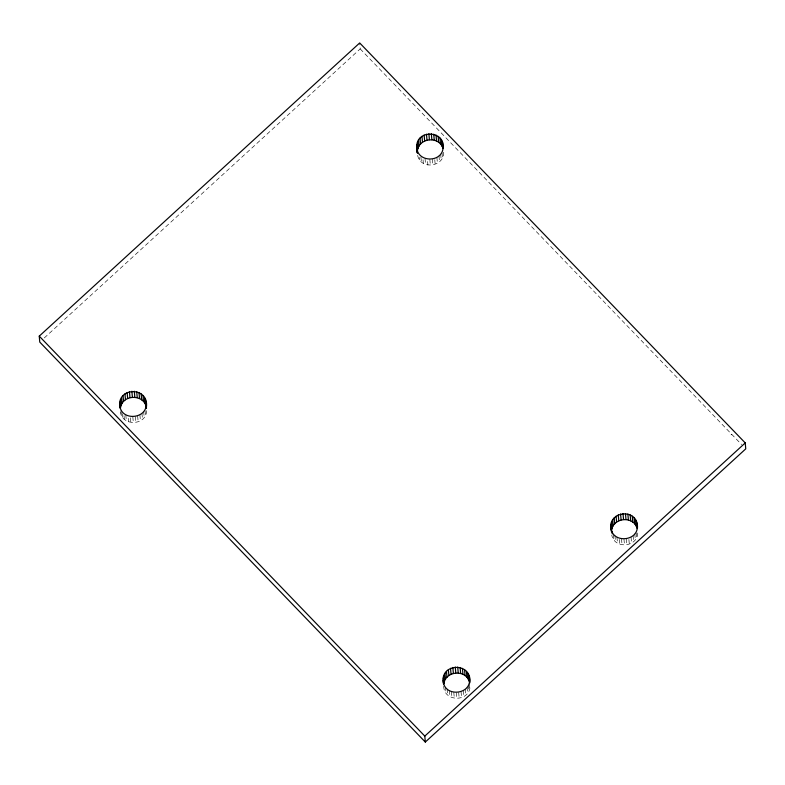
<?xml version="1.0" encoding="UTF-8"?>
<svg xmlns="http://www.w3.org/2000/svg" width="785" height="785" viewBox="0 0 785 785"><rect width="100%" height="100%" fill="white"/><g stroke="black" fill="none" stroke-linecap="round" stroke-linejoin="round"><path stroke-width="0.59" stroke-dasharray="3.92 2.94" d="M146.618 410.624C146.295 426.412 120.37 426.343 120.311 410.476M443.721 686.257C443.77 702.124 469.695 702.192 470.029 686.404M637.763 532.937C637.489 547.341 614.478 549.323 611.77 535.154M417.64 155.361C420.642 170.885 446.165 166.381 443.545 150.759M44.274 337.952L360.197 48.896L359.795 44.146M731.021 434.91L731.698 434.291M360.197 48.896L741.619 444.585M636.174 532.819L636.576 537.578M634.81 533.751L635.32 539.697M633.093 535.655L633.603 541.601M631.042 537.195L631.552 543.141M628.893 539.481L629.305 544.231M626.41 538.942L626.921 544.888M623.967 539.148L624.477 545.094M621.534 538.912L622.044 544.859M619.267 539.423L619.679 544.182M616.951 537.126L617.461 543.073M614.949 535.576L615.45 541.522M613.36 534.84L613.772 539.599M442.043 153.026L442.455 157.785M440.679 153.958L441.19 159.905M438.972 155.852L439.482 161.798M436.911 157.402L437.422 163.349M434.762 159.679L435.175 164.438M432.28 159.149L432.79 165.095M429.837 159.355L430.347 165.301M427.609 161.494L427.913 165.066M425.038 158.442L425.548 164.389M469.253 684.01L469.656 688.769M468.331 685.099L468.841 691.045M423.027 159.708L423.331 163.28M467.075 687.218L467.575 693.165M420.917 156.971L421.329 161.73M465.358 689.112L465.868 695.059M419.435 157.422L419.641 159.797M463.307 690.663L463.817 696.609M461.06 691.752L461.57 697.698M458.675 692.409L459.186 698.346M456.232 692.615L456.742 698.562M453.799 692.38L454.309 698.326M451.434 691.703L451.944 697.649M449.216 690.594L449.726 696.54M447.214 689.044L447.715 694.99M445.527 687.111L446.037 693.057M145.029 410.506L145.441 415.265M143.665 411.438L144.175 417.385M141.957 413.332L142.468 419.278M139.907 414.882L140.417 420.829M137.65 415.971L138.16 421.918M135.265 416.629L135.776 422.575M132.822 416.835L133.332 422.781M130.496 417.787L130.899 422.546M128.23 418.297L128.544 421.869M125.816 414.814L126.326 420.76M124.01 415.638L124.315 419.21M122.323 413.715L122.627 417.277M120.988 410.378L121.4 415.137"/><path stroke-width="1.18" d="M120.115 408.092C115.179 387.034 149.14 385.631 146.432 407.052M416.815 147.05C415.658 129.77 444.585 129.868 443.123 147.197C442.799 162.986 416.874 162.917 416.815 147.05L417.326 152.996L416.953 144.666M443.515 683.872C438.589 662.815 472.55 661.412 469.832 682.832M611.466 531.592C604.901 510.986 638.823 506.56 637.469 528.177M146.02 402.293C148.787 419.406 119.968 421.888 119.801 404.53M146.53 408.239C145.166 393.854 122.058 393.795 120.448 408.092L119.948 402.146M417.463 150.612C418.945 137.601 439.325 135.844 443.005 148.424L442.495 142.477M468.88 675.738L469.391 681.684C465.721 669.105 445.34 670.861 443.859 683.872L443.348 677.926M636.615 522.27L637.126 528.217C633.456 515.637 613.075 517.393 611.593 530.405L611.083 524.458M39.25 336.137L359.687 42.949L745.24 442.926L745.75 448.863L425.313 742.051L39.76 342.074L39.25 336.137L424.803 736.104L425.313 742.051M424.803 736.104L745.24 442.926M610.946 526.843C611.113 544.201 639.932 541.729 637.165 524.606M443.211 680.31C443.378 697.669 472.197 695.186 469.43 678.073M635.624 520.043L636.125 525.989M634.162 517.992L634.672 523.938M632.288 516.236L632.798 522.182M630.169 514.911L630.679 520.857M627.872 514.018L628.383 519.964M625.468 513.557L625.969 519.503M623.015 513.547L623.526 519.493M620.592 513.969L621.102 519.915M618.266 514.842L618.776 520.789M616.107 516.167L616.617 522.113M614.204 517.914L614.714 523.86M612.712 519.925L613.222 525.871M611.672 522.133L612.182 528.079M612.025 531.504L612.231 533.879M441.494 140.25L442.004 146.196M440.032 138.199L440.542 144.146M438.167 136.443L438.668 142.389M436.038 135.108L436.548 141.055M433.742 134.215L434.252 140.162M431.338 133.764L431.848 139.71M428.885 133.754L429.395 139.701M426.471 134.176L426.981 140.123M424.145 135.049L424.656 140.996M421.987 136.374L422.487 142.32M467.88 673.51L468.39 679.457M466.427 671.46L466.938 677.406M420.073 138.121L420.583 144.067M464.553 669.703L465.063 675.649M418.591 140.132L419.092 146.079M417.551 142.34L418.052 148.286M462.434 668.369L462.944 674.315M417.129 149.415L417.434 152.987M460.138 667.476L460.648 673.422M457.724 667.024L458.234 672.971M455.28 667.014L455.791 672.961M452.857 667.436L453.367 673.383M450.531 668.31L451.041 674.256M448.372 669.634L448.883 675.581M446.469 671.371L446.979 677.318M444.977 673.393L445.487 679.339M443.937 675.6L444.447 681.547M146.108 404.677L146.412 408.249M145.48 399.957L145.99 405.904M144.479 397.73L144.989 403.676M143.017 395.679L143.527 401.626M141.153 393.923L141.663 399.869M139.033 392.588L139.544 398.535M136.727 391.695L137.238 397.642M134.323 391.244L134.834 397.19M131.88 391.234L132.39 397.181M129.456 391.656L129.967 397.602M127.131 392.529L127.641 398.476M124.972 393.854L125.482 399.8M123.059 395.601L123.569 401.547M121.577 397.612L122.087 403.559M120.537 399.82L121.047 405.766"/></g></svg>
